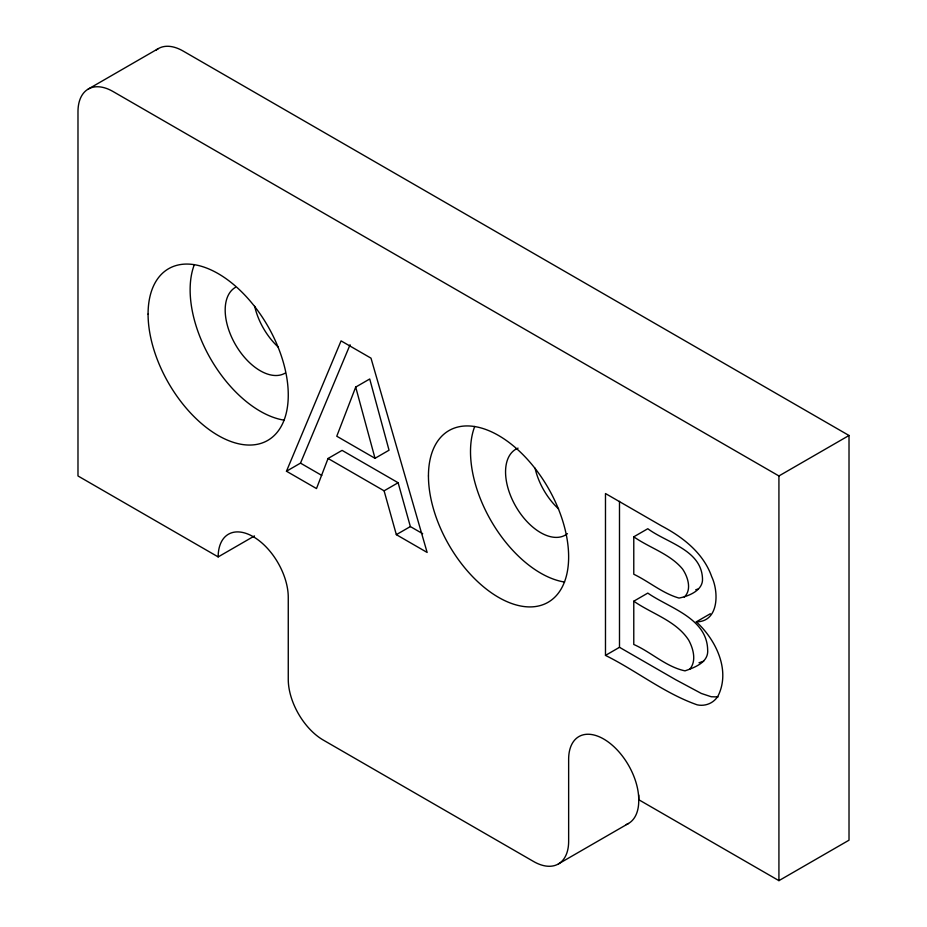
<?xml version="1.0" encoding="UTF-8"?>
<svg xmlns="http://www.w3.org/2000/svg" width="927" height="927" viewBox="0 0 927 927"><rect width="100%" height="100%" fill="white"/><g stroke="black" fill="none" stroke-linecap="round" stroke-linejoin="round"><path stroke-width="1.39" d="M328.065 458.471L316.501 488.564L286.466 471.229L341.066 340.881L370.997 358.158L427.138 552.446L396.339 534.659L384.102 490.823L328.065 458.471L342.086 450.383L398.123 482.735L410.36 526.571L422.677 533.685M355.701 387.092L336.768 436.223L375.018 458.309L389.039 450.209L369.722 378.992L355.701 387.092L375.018 458.309M286.466 471.229L300.487 463.129L350.07 344.751M689.63 669.317C696.78 661.275 693.338 648.703 688.726 640.198C676.258 620.766 651.832 613.848 633.778 601.194L633.778 644.474C651.148 652.098 666.107 666.884 684.995 670.858C694.74 667.486 708.831 662.295 707.66 649.746C706.872 617.927 669.12 607.996 647.799 593.095L633.778 601.194M684.277 597.104C692.11 589.734 687.822 576.698 682.539 569.004C669.931 553.825 649.56 547.915 633.778 536.814L633.778 574.242C649.051 581.565 662.573 593.384 679.016 598.066C688.494 596.27 703.176 590.511 702.504 578.738C701.472 549.815 666.768 542.898 647.799 528.726L633.778 536.814M88.25 89.062L158.343 48.586M218.169 556.907A49.56 28.621 60 0 1 253.222 536.675A49.56 28.621 60 0 1 288.262 597.37L288.262 679.398A49.56 28.621 60 0 0 323.314 740.094L533.593 861.507A49.56 28.621 60 0 0 568.645 841.264L568.645 759.248A49.56 28.621 60 0 1 603.686 739.016A49.56 28.621 60 0 1 638.738 799.711L778.923 880.65L849.016 840.186L849.016 435.493L778.923 475.957L113.036 91.518A49.56 28.621 60 0 0 77.984 111.75L77.984 475.968L218.169 556.907L254.473 535.945M384.102 490.823L398.123 482.735M396.339 534.659L410.36 526.571M605.482 655.401C636.467 670.742 664.392 693.361 697.22 704.844C705.563 706.664 714.45 702.863 718.413 695.215C730.557 669.607 715.632 639.537 696.316 621.832C719.016 621.89 718.958 591.913 711.716 576.733C703.466 553.071 682.921 537.162 661.519 525.887L605.482 493.535L605.482 655.401L619.491 647.313L675.748 679.746L701.357 693.466L711.241 696.756L718.066 696.93M696.316 621.832L710.337 613.744M558.378 863.952L628.471 823.489M703.651 661.229L699.004 662.759M695.748 589.757L698.286 589.004M849.016 435.493L183.129 51.043A49.56 28.621 60 0 0 156.281 50M300.487 463.129L321.762 475.412M778.923 475.957L778.923 880.65M638.738 795.042L638.738 800.801A49.56 28.621 60 0 1 626.223 824.567M619.491 501.333L619.491 647.313M284.183 420.174A99.131 57.231 60 0 1 210.661 358.9A99.131 57.231 60 0 1 194.357 264.577M285.006 373.199A49.56 28.621 60 0 1 235.446 344.589A49.56 28.621 60 0 1 235.446 287.358M564.566 582.052A99.131 57.231 60 0 1 491.043 520.765A99.131 57.231 60 0 1 474.728 426.455M567.44 533.674A49.56 28.621 60 0 1 515.818 506.455A49.56 28.621 60 0 1 518.066 448.147M278.227 347.069A49.56 28.621 60 0 1 254.693 306.304M558.599 508.935A49.56 28.621 60 0 1 535.064 468.181M148.077 314.091A99.131 57.231 60 0 0 253.222 444.89A99.131 57.231 60 0 0 253.222 304.705A99.131 57.231 60 0 0 148.077 314.091M428.448 475.968A99.131 57.231 60 0 0 533.593 606.756A99.131 57.231 60 0 0 533.593 466.571A99.131 57.231 60 0 0 428.448 475.968"/></g></svg>
